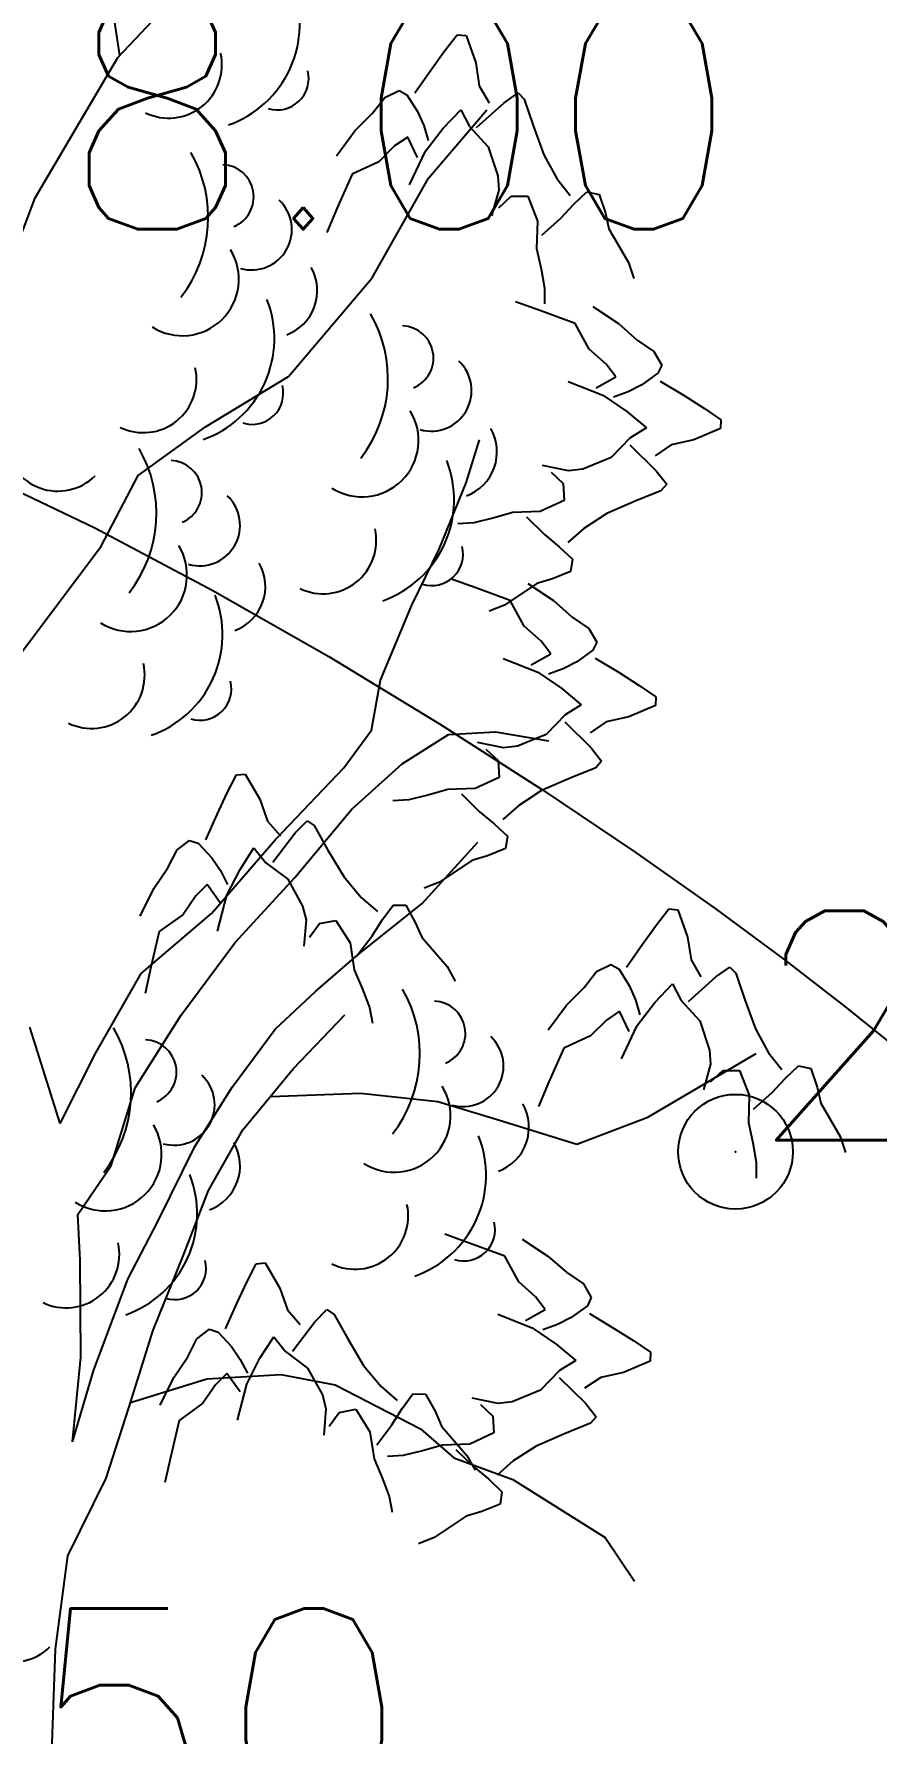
# Model space of a CAD drawing. Header units: millimetres. Extents: x 524954 to 526204, y 9523489 to 9524010.
# Drawn here: x 525965.19 to 525968.86, y 9523764.19 to 9523771.6 of the extents above; entities that cross this region are included whole.
import ezdxf

# ---------------------------------------------------------------- set-up
doc = ezdxf.new("R2010")
doc.units = ezdxf.units.MM
doc.header["$PDMODE"] = 32
doc.header["$PDSIZE"] = 0.5
doc.linetypes.add('ACAD_ISO12W100', pattern=[21, 12, -3, 0, -3, 0, -3])
for name, color, linetype in [('Arbre', 34, 'ACAD_ISO12W100'), ('CN_02_00', 4, 'Continuous'), ('TopoAlt', 3, 'Continuous'), ('TOPOJIS', 7, 'Continuous')]:
    doc.layers.add(name, color=color, linetype=linetype)
doc.styles.add('Simplex 1.0', font='Simplex.shx', dxfattribs={"width": 0.99, "height": 1})

# ---------------------------------------------------------------- blocks, each defined once
blk = doc.blocks.new('TCPOINT M')
at = {"color": 0}
blk.add_point((0, 0), dxfattribs=at)
at = {"layer": 'TopoAlt', "style": 'Simplex 1.0', "width": 0.99}
blk.add_attdef('ALT', (0.15, 0.15), '', height=1, dxfattribs=at)
blk = doc.blocks.new('v088')
at = {"linetype": 'Continuous'}
for p, q in [((0.3448, 10.1217), (0.2693, 10.6145)), ((0.3358, 10.1122), (0.6339, 10.4293)), ((0.1676, 9.8288), (0.3358, 10.1122)), ((1.6901, 9.587), (1.945, 9.8846)), ((-0.0246, 9.5014), (0.1676, 9.8288)), ((1.4442, 9.1527), (1.6901, 9.587)), ((-0.1306, 9.2193), (-0.0246, 9.5014)), ((1.08, 8.7222), (1.4442, 9.1527)), ((0.7177, 8.5032), (1.08, 8.7222)), ((0.4236, 8.2918), (0.7177, 8.5032)), ((1.8546, 8.2596), (1.9129, 8.4473)), ((0.2621, 7.9837), (0.4236, 8.2918)), ((1.7363, 7.971), (1.8546, 8.2596)), ((-0.0934, 7.5087), (0.2621, 7.9837)), ((1.617, 7.726), (1.7363, 7.971)), ((1.4808, 7.3998), (1.617, 7.726)), ((1.4418, 7.1813), (1.4808, 7.3998)), ((1.3209, 7.0171), (1.4418, 7.1813)), ((1.5755, 7.0348), (1.778, 7.1634)), ((1.778, 7.1634), (1.983, 7.1739)), ((1.983, 7.1739), (2.2139, 7.1352)), ((1.3557, 6.8374), (1.5755, 7.0348)), ((1.0227, 6.7061), (1.3209, 7.0171)), ((1.107, 6.54), (1.3557, 6.8374)), ((0.7433, 6.3831), (1.0227, 6.7061)), ((1.6628, 6.4272), (1.906, 6.6935)), ((0.8455, 6.2546), (1.107, 6.54)), ((0.4379, 6.1217), (0.7433, 6.3831)), ((1.3814, 6.2037), (1.6628, 6.4272)), ((0.6096, 5.9388), (0.8455, 6.2546)), ((1.1982, 6.0444), (1.3814, 6.2037)), ((0.2399, 5.7756), (0.4379, 6.1217)), ((1.0213, 5.879), (1.1982, 6.0444)), ((0.4109, 5.6237), (0.6096, 5.9388)), ((1.0995, 5.7065), (1.3247, 5.9413)), ((0.0846, 5.4676), (-0.0486, 5.8877)), ((0.8338, 5.6263), (1.0213, 5.879)), ((0.0846, 5.4676), (0.2399, 5.7756)), ((0.8812, 5.4407), (1.0995, 5.7065)), ((2.6462, 5.4963), (3.1193, 5.7735)), ((0.6713, 5.3679), (0.8338, 5.6263)), ((0.3061, 5.2857), (0.4109, 5.6237)), ((1.0006, 5.5861), (1.394, 5.6007)), ((1.394, 5.6007), (1.7306, 5.5642)), ((1.7306, 5.5642), (1.9997, 5.4827)), ((1.9997, 5.4827), (2.3377, 5.3779)), ((2.3377, 5.3779), (2.6462, 5.4963)), ((0.7312, 5.1764), (0.8812, 5.4407)), ((0.5102, 5.0412), (0.6713, 5.3679)), ((0.1613, 5.0712), (0.3061, 5.2857)), ((0.6191, 4.888), (0.7312, 5.1764)), ((0.1717, 4.8724), (0.1613, 5.0712)), ((0.3786, 4.7897), (0.5102, 5.0412)), ((0.489, 4.5681), (0.6191, 4.888)), ((0.1743, 4.4496), (0.1717, 4.8724)), ((0.2314, 4.3948), (0.3786, 4.7897)), ((0.3841, 4.2301), (0.489, 4.5681)), ((0.1384, 4.0819), (0.1743, 4.4496)), ((0.1384, 4.0819), (0.2314, 4.3948)), ((0.7235, 4.3553), (1.0465, 4.3745)), ((1.0465, 4.3745), (1.2838, 4.3297)), ((0.3911, 4.2526), (0.7235, 4.3553)), ((1.2838, 4.3297), (1.6547, 4.1385)), ((0.2848, 3.9233), (0.3841, 4.2301)), ((1.6547, 4.1385), (1.8004, 4.0109)), ((1.8004, 4.0109), (2.0573, 3.9168)), ((0.1177, 3.584), (0.2848, 3.9233)), ((2.0573, 3.9168), (2.4606, 3.664)), ((2.4606, 3.664), (2.589, 3.4739)), ((0.064, 3.1786), (0.1177, 3.584)), ((0.0445, 2.6247), (0.064, 3.1786))]:
    blk.add_line(p, q, dxfattribs=at)
at = {"color": 3, "linetype": 'Continuous'}
for p, q in [((1.7002, 10.0578), (1.7617, 10.1424)), ((1.7617, 10.1424), (1.8156, 10.2117)), ((1.8156, 10.2117), (1.8541, 10.2078)), ((1.8541, 10.2078), (1.8964, 10.0886)), ((1.8964, 10.0886), (1.9118, 9.9886)), ((1.631, 9.9578), (1.7002, 10.0578)), ((1.4463, 9.8693), (1.5002, 9.9386)), ((1.5002, 9.9386), (1.5617, 9.9693)), ((1.5617, 9.9693), (1.5963, 9.9501)), ((1.5963, 9.9501), (1.6425, 9.877)), ((1.9118, 9.9886), (1.9541, 9.9155)), ((2.0195, 9.9155), (2.081, 9.9578)), ((2.081, 9.9578), (2.1079, 9.9309)), ((2.1079, 9.9309), (2.1464, 9.8155)), ((1.3694, 9.7924), (1.4463, 9.8693)), ((1.6425, 9.877), (1.6694, 9.8155)), ((1.7541, 9.8039), (1.831, 9.8847)), ((1.831, 9.8847), (1.8695, 9.8116)), ((1.9002, 9.8078), (2.0195, 9.9155)), ((1.2886, 9.6847), (1.3694, 9.7924)), ((1.6694, 9.8155), (1.6887, 9.7501)), ((1.6771, 9.7039), (1.7541, 9.8039)), ((1.8695, 9.8116), (1.9502, 9.7232)), ((2.1464, 9.8155), (2.1926, 9.6885)), ((1.5425, 9.727), (1.4733, 9.6578)), ((1.6002, 9.7655), (1.5425, 9.727)), ((1.6425, 9.677), (1.6002, 9.7655)), ((1.6079, 9.5578), (1.6771, 9.7039)), ((1.9502, 9.7232), (1.9925, 9.5962)), ((1.4733, 9.6578), (1.3579, 9.6039)), ((2.1926, 9.6885), (2.2503, 9.5847)), ((1.3579, 9.6039), (1.2925, 9.4577)), ((1.9925, 9.5962), (1.9964, 9.5347)), ((2.2503, 9.5847), (2.308, 9.5116)), ((1.9964, 9.5347), (1.9656, 9.4231)), ((1.9964, 9.4577), (2.0502, 9.5077)), ((2.0502, 9.5077), (2.1233, 9.5077)), ((2.1233, 9.5077), (2.1656, 9.4)), ((2.3233, 9.4731), (2.381, 9.527)), ((2.381, 9.527), (2.4349, 9.5154)), ((2.4349, 9.5154), (2.4618, 9.4347)), ((1.2925, 9.4577), (1.2463, 9.35)), ((2.1849, 9.3385), (2.2657, 9.4116)), ((2.2657, 9.4116), (2.3233, 9.4731)), ((2.4618, 9.4347), (2.4772, 9.3654)), ((2.1656, 9.4), (2.1618, 9.2808)), ((2.4772, 9.3654), (2.5618, 9.2193)), ((2.1618, 9.2808), (2.181, 9.1923)), ((2.181, 9.1923), (2.1964, 9.1077)), ((2.5618, 9.2193), (2.5849, 9.15)), ((2.1964, 9.1077), (2.1964, 9.0385)), ((2.1801, 9.009), (2.0697, 9.0483)), ((2.3301, 8.953), (2.1801, 9.009)), ((2.4064, 9.0272), (2.519, 8.9533)), ((2.3912, 8.8412), (2.3301, 8.953)), ((2.519, 8.9533), (2.6006, 8.8814)), ((2.4646, 8.7765), (2.3912, 8.8412)), ((2.6006, 8.8814), (2.6731, 8.832)), ((2.6731, 8.832), (2.7077, 8.7725)), ((2.5067, 8.7213), (2.4646, 8.7765)), ((2.6907, 8.7368), (2.6207, 8.6861)), ((2.7077, 8.7725), (2.6907, 8.7368)), ((2.2998, 8.7005), (2.4501, 8.6406)), ((2.421, 8.6735), (2.5067, 8.7213)), ((2.6207, 8.6861), (2.5609, 8.6554)), ((2.7005, 8.7027), (2.8047, 8.6399)), ((2.4501, 8.6406), (2.5548, 8.5702)), ((2.5609, 8.6554), (2.4969, 8.632)), ((2.8047, 8.6399), (2.8931, 8.5838)), ((2.5548, 8.5702), (2.6402, 8.4985)), ((2.8931, 8.5838), (2.9656, 8.5345)), ((2.9656, 8.5345), (2.9641, 8.4958)), ((2.5697, 8.4555), (2.4865, 8.3693)), ((2.6402, 8.4985), (2.5697, 8.4555)), ((2.8478, 8.4461), (2.749, 8.4244)), ((2.9641, 8.4958), (2.8478, 8.4461)), ((2.4865, 8.3693), (2.3625, 8.3191)), ((2.5678, 8.4245), (2.6828, 8.3123)), ((2.749, 8.4244), (2.6787, 8.3776)), ((2.3013, 8.3113), (2.188, 8.335)), ((2.2245, 8.3065), (2.2778, 8.2559)), ((2.3625, 8.3191), (2.3013, 8.3113)), ((2.6828, 8.3123), (2.7289, 8.2536)), ((2.2778, 8.2559), (2.2824, 8.183)), ((2.7037, 8.225), (2.591, 8.1793)), ((2.7289, 8.2536), (2.7037, 8.225)), ((2.2824, 8.183), (2.1776, 8.1339)), ((2.591, 8.1793), (2.4672, 8.1253)), ((1.8878, 8.0848), (1.8187, 8.0804)), ((1.9713, 8.1055), (1.8878, 8.0848)), ((2.0584, 8.1303), (1.9713, 8.1055)), ((2.1776, 8.1339), (2.0584, 8.1303)), ((2.1174, 8.1109), (2.1954, 8.0349)), ((2.4672, 8.1253), (2.3672, 8.0611)), ((2.1954, 8.0349), (2.2605, 7.9811)), ((2.3672, 8.0611), (2.2979, 7.9989)), ((2.2605, 7.9811), (2.3179, 7.927)), ((2.3179, 7.927), (2.3098, 7.8725)), ((2.3098, 7.8725), (2.2308, 7.8405)), ((1.8965, 7.8022), (1.7861, 7.8414)), ((2.0465, 7.7461), (1.8965, 7.8022)), ((2.1627, 7.8208), (2.0222, 7.7271)), ((2.1227, 7.8203), (2.2353, 7.7465)), ((2.2308, 7.8405), (2.1627, 7.8208)), ((2.0222, 7.7271), (1.9545, 7.6997)), ((2.1075, 7.6343), (2.0465, 7.7461)), ((2.2353, 7.7465), (2.3169, 7.6746)), ((2.1809, 7.5696), (2.1075, 7.6343)), ((2.3169, 7.6746), (2.3894, 7.6252)), ((2.3894, 7.6252), (2.424, 7.5657)), ((2.223, 7.5144), (2.1809, 7.5696)), ((2.424, 7.5657), (2.407, 7.5299)), ((2.0162, 7.4937), (2.1664, 7.4338)), ((2.1373, 7.4666), (2.223, 7.5144)), ((2.337, 7.4793), (2.2772, 7.4485)), ((2.407, 7.5299), (2.337, 7.4793)), ((2.4169, 7.4959), (2.521, 7.4331)), ((2.1664, 7.4338), (2.2711, 7.3633)), ((2.2772, 7.4485), (2.2132, 7.4252)), ((2.521, 7.4331), (2.6094, 7.377)), ((2.2711, 7.3633), (2.3565, 7.2916)), ((2.6094, 7.377), (2.6819, 7.3276)), ((2.3565, 7.2916), (2.286, 7.2486)), ((2.6805, 7.289), (2.5641, 7.2392)), ((2.6819, 7.3276), (2.6805, 7.289)), ((2.286, 7.2486), (2.2028, 7.1624)), ((2.2841, 7.2177), (2.3991, 7.1055)), ((2.4653, 7.2176), (2.395, 7.1707)), ((2.5641, 7.2392), (2.4653, 7.2176)), ((2.0176, 7.1045), (1.9044, 7.1282)), ((2.0788, 7.1122), (2.0176, 7.1045)), ((2.2028, 7.1624), (2.0788, 7.1122)), ((1.9408, 7.0996), (1.9941, 7.049)), ((1.9941, 7.049), (1.9988, 6.9761)), ((2.3991, 7.1055), (2.4452, 7.0467)), ((2.4452, 7.0467), (2.4201, 7.0181)), ((0.8128, 6.9092), (0.8527, 6.9872)), ((0.8527, 6.9872), (0.8913, 6.9906)), ((0.8913, 6.9906), (0.9551, 6.8814)), ((1.9988, 6.9761), (1.8939, 6.9271)), ((2.3073, 6.9725), (2.1835, 6.9184)), ((2.4201, 7.0181), (2.3073, 6.9725)), ((0.7681, 6.8145), (0.8128, 6.9092)), ((1.6876, 6.8986), (1.6041, 6.8779)), ((1.7747, 6.9234), (1.6876, 6.8986)), ((1.8939, 6.9271), (1.7747, 6.9234)), ((1.8337, 6.904), (1.9118, 6.828)), ((2.1835, 6.9184), (2.0835, 6.8543)), ((0.7187, 6.7034), (0.7681, 6.8145)), ((0.9551, 6.8814), (0.9888, 6.786)), ((1.6041, 6.8779), (1.535, 6.8736)), ((1.9118, 6.828), (1.9768, 6.7743)), ((2.0835, 6.8543), (2.0142, 6.7921)), ((0.9888, 6.786), (1.0441, 6.7221)), ((1.1083, 6.7343), (1.1609, 6.7873)), ((1.1609, 6.7873), (1.1923, 6.7659)), ((1.1923, 6.7659), (1.2517, 6.6597)), ((1.9768, 6.7743), (2.0342, 6.7201)), ((0.5938, 6.6601), (0.6485, 6.7018)), ((0.6485, 6.7018), (0.6861, 6.6893)), ((0.6861, 6.6893), (0.7451, 6.6262)), ((0.8684, 6.5752), (0.9289, 6.6689)), ((0.9289, 6.6689), (0.9803, 6.6043)), ((1.0112, 6.6062), (1.1083, 6.7343)), ((2.0261, 6.6656), (1.9472, 6.6337)), ((2.0342, 6.7201), (2.0261, 6.6656)), ((0.5538, 6.582), (0.5938, 6.6601)), ((0.7451, 6.6262), (0.7831, 6.5707)), ((0.9803, 6.6043), (1.0762, 6.5324)), ((1.2517, 6.6597), (1.3207, 6.5436)), ((1.879, 6.6139), (1.7385, 6.5203)), ((1.9472, 6.6337), (1.879, 6.6139)), ((0.4926, 6.4921), (0.5538, 6.582)), ((0.7831, 6.5707), (0.8142, 6.5101)), ((0.8114, 6.4626), (0.8684, 6.5752)), ((1.0762, 6.5324), (1.1414, 6.4156)), ((1.3207, 6.5436), (1.3968, 6.4523)), ((1.7385, 6.5203), (1.6708, 6.4929)), ((0.4333, 6.3712), (0.4926, 6.4921)), ((0.6749, 6.4601), (0.6198, 6.3792)), ((0.7244, 6.5087), (0.6749, 6.4601)), ((0.7824, 6.4297), (0.7244, 6.5087)), ((0.7707, 6.306), (0.8114, 6.4626)), ((1.3968, 6.4523), (1.4671, 6.3913)), ((0.6198, 6.3792), (0.5164, 6.3047)), ((1.1414, 6.4156), (1.1567, 6.3559)), ((1.4894, 6.3564), (1.536, 6.4201)), ((1.536, 6.4201), (1.5911, 6.4188)), ((1.5911, 6.4188), (1.6326, 6.3444)), ((2.6849, 6.3343), (2.7388, 6.4036)), ((2.7388, 6.4036), (2.7772, 6.3997)), ((2.7772, 6.3997), (2.8196, 6.2805)), ((0.5164, 6.3047), (0.4795, 6.1489)), ((1.1567, 6.3559), (1.1472, 6.2405)), ((1.171, 6.2803), (1.2146, 6.3394)), ((1.2146, 6.3394), (1.2864, 6.3531)), ((1.2864, 6.3531), (1.3481, 6.2552)), ((1.4442, 6.2852), (1.4894, 6.3564)), ((1.6326, 6.3444), (1.6606, 6.2793)), ((2.6234, 6.2497), (2.6849, 6.3343)), ((1.3481, 6.2552), (1.3665, 6.1373)), ((1.3784, 6.1983), (1.4442, 6.2852)), ((1.6606, 6.2793), (1.771, 6.1515)), ((2.5541, 6.1497), (2.6234, 6.2497)), ((2.8196, 6.2805), (2.8349, 6.1805)), ((0.4795, 6.1489), (0.4542, 6.0345)), ((1.771, 6.1515), (1.8066, 6.0878)), ((2.4234, 6.1305), (2.4849, 6.1612)), ((2.4849, 6.1612), (2.5195, 6.142)), ((2.8349, 6.1805), (2.8773, 6.1074)), ((2.9427, 6.1074), (3.0042, 6.1497)), ((3.0042, 6.1497), (3.0311, 6.1228)), ((1.3665, 6.1373), (1.4019, 6.054)), ((2.3695, 6.0612), (2.4234, 6.1305)), ((2.5195, 6.142), (2.5657, 6.0689)), ((2.6772, 5.9958), (2.7542, 6.0766)), ((2.7542, 6.0766), (2.7926, 6.0035)), ((2.8234, 5.9997), (2.9427, 6.1074)), ((3.0311, 6.1228), (3.0696, 6.0074)), ((1.4019, 6.054), (1.4328, 5.9737)), ((2.2926, 5.9843), (2.3695, 6.0612)), ((2.5657, 6.0689), (2.5926, 6.0074)), ((2.5926, 6.0074), (2.6118, 5.942)), ((2.6003, 5.8958), (2.6772, 5.9958)), ((2.7926, 6.0035), (2.8734, 5.9151)), ((3.0696, 6.0074), (3.1158, 5.8804)), ((1.4328, 5.9737), (1.4458, 5.9057)), ((2.2118, 5.8766), (2.2926, 5.9843)), ((2.5234, 5.9574), (2.4657, 5.9189)), ((2.5657, 5.8689), (2.5234, 5.9574)), ((2.3964, 5.8497), (2.281, 5.7958)), ((2.4657, 5.9189), (2.3964, 5.8497)), ((2.5311, 5.7497), (2.6003, 5.8958)), ((2.8734, 5.9151), (2.9157, 5.7881)), ((3.1158, 5.8804), (3.1734, 5.7766)), ((2.281, 5.7958), (2.2156, 5.6496)), ((2.9157, 5.7881), (2.9196, 5.7266)), ((3.1734, 5.7766), (3.2311, 5.7035)), ((2.9196, 5.7266), (2.8888, 5.615)), ((3.2465, 5.665), (3.3042, 5.7189)), ((3.3042, 5.7189), (3.3581, 5.7073)), ((3.3581, 5.7073), (3.385, 5.6266)), ((2.2156, 5.6496), (2.1695, 5.5419)), ((2.9196, 5.6496), (2.9734, 5.6996)), ((2.9734, 5.6996), (3.0465, 5.6996)), ((3.0465, 5.6996), (3.0888, 5.5919)), ((3.1888, 5.6035), (3.2465, 5.665)), ((3.385, 5.6266), (3.4004, 5.5573)), ((3.0888, 5.5919), (3.085, 5.4727)), ((3.1081, 5.5304), (3.1888, 5.6035)), ((3.4004, 5.5573), (3.485, 5.4112)), ((3.085, 5.4727), (3.1042, 5.3842)), ((3.485, 5.4112), (3.5081, 5.3419)), ((3.1042, 5.3842), (3.1196, 5.2996)), ((3.1196, 5.2996), (3.1196, 5.2304)), ((1.8724, 4.9461), (1.762, 4.9854)), ((2.0987, 4.9642), (2.2113, 4.8904)), ((2.0224, 4.89), (1.8724, 4.9461)), ((2.0834, 4.7783), (2.0224, 4.89)), ((2.2113, 4.8904), (2.2929, 4.8185)), ((0.8993, 4.7791), (0.9393, 4.8572)), ((0.9393, 4.8572), (0.9778, 4.8606)), ((0.9778, 4.8606), (1.0416, 4.7513)), ((2.2929, 4.8185), (2.3654, 4.7691)), ((0.8546, 4.6845), (0.8993, 4.7791)), ((1.0416, 4.7513), (1.0754, 4.656)), ((2.1569, 4.7135), (2.0834, 4.7783)), ((2.3654, 4.7691), (2.4, 4.7096)), ((0.8053, 4.5733), (0.8546, 4.6845)), ((2.1989, 4.6584), (2.1569, 4.7135)), ((2.383, 4.6739), (2.3129, 4.6232)), ((2.4, 4.7096), (2.383, 4.6739)), ((1.0754, 4.656), (1.1306, 4.592)), ((1.0978, 4.4762), (1.1948, 4.6042)), ((1.1948, 4.6042), (1.2474, 4.6573)), ((1.2474, 4.6573), (1.2789, 4.6359)), ((1.2789, 4.6359), (1.3382, 4.5297)), ((1.9921, 4.6376), (2.1424, 4.5777)), ((2.1133, 4.6106), (2.1989, 4.6584)), ((2.2532, 4.5924), (2.1892, 4.5691)), ((2.3129, 4.6232), (2.2532, 4.5924)), ((2.3928, 4.6398), (2.497, 4.577)), ((0.6404, 4.452), (0.6804, 4.53)), ((0.6804, 4.53), (0.7351, 4.5718)), ((0.7351, 4.5718), (0.7727, 4.5593)), ((0.7727, 4.5593), (0.8317, 4.4961)), ((0.9549, 4.4451), (1.0154, 4.5388)), ((1.0154, 4.5388), (1.0668, 4.4742)), ((1.3382, 4.5297), (1.4072, 4.4136)), ((2.1424, 4.5777), (2.247, 4.5072)), ((2.497, 4.577), (2.5853, 4.5209)), ((2.5853, 4.5209), (2.6578, 4.4715)), ((0.5791, 4.362), (0.6404, 4.452)), ((0.8317, 4.4961), (0.8696, 4.4407)), ((0.898, 4.3325), (0.9549, 4.4451)), ((1.0668, 4.4742), (1.1627, 4.4024)), ((2.247, 4.5072), (2.3325, 4.4356)), ((2.6578, 4.4715), (2.6564, 4.4329)), ((0.8109, 4.3786), (0.7614, 4.3301)), ((0.869, 4.2996), (0.8109, 4.3786)), ((0.8696, 4.4407), (0.9007, 4.38)), ((1.1627, 4.4024), (1.228, 4.2856)), ((1.4072, 4.4136), (1.4833, 4.3223)), ((2.262, 4.3926), (2.1788, 4.3064)), ((2.3325, 4.4356), (2.262, 4.3926)), ((2.5401, 4.3831), (2.4412, 4.3615)), ((2.6564, 4.4329), (2.5401, 4.3831)), ((0.5199, 4.2411), (0.5791, 4.362)), ((0.7614, 4.3301), (0.7063, 4.2491)), ((0.8572, 4.176), (0.898, 4.3325)), ((1.4833, 4.3223), (1.5536, 4.2613)), ((2.1788, 4.3064), (2.0548, 4.2561)), ((2.2601, 4.3616), (2.3751, 4.2494)), ((2.4412, 4.3615), (2.371, 4.3146)), ((0.7063, 4.2491), (0.603, 4.1747)), ((1.228, 4.2856), (1.2432, 4.2258)), ((1.2432, 4.2258), (1.2338, 4.1105)), ((1.3011, 4.2094), (1.373, 4.223)), ((1.373, 4.223), (1.4346, 4.1251)), ((1.5307, 4.1551), (1.5759, 4.2264)), ((1.5759, 4.2264), (1.6226, 4.29)), ((1.6226, 4.29), (1.6776, 4.2887)), ((1.6776, 4.2887), (1.7191, 4.2144)), ((1.9936, 4.2484), (1.8803, 4.2721)), ((1.9168, 4.2436), (1.9701, 4.193)), ((2.0548, 4.2561), (1.9936, 4.2484)), ((2.3751, 4.2494), (2.4212, 4.1906)), ((0.603, 4.1747), (0.566, 4.0189)), ((1.2576, 4.1502), (1.3011, 4.2094)), ((1.465, 4.0683), (1.5307, 4.1551)), ((1.7191, 4.2144), (1.7472, 4.1493)), ((1.7472, 4.1493), (1.8576, 4.0214)), ((1.9701, 4.193), (1.9747, 4.12)), ((2.396, 4.1621), (2.2833, 4.1164)), ((2.4212, 4.1906), (2.396, 4.1621)), ((1.4346, 4.1251), (1.4531, 4.0073)), ((1.9747, 4.12), (1.8699, 4.071)), ((2.2833, 4.1164), (2.1595, 4.0623)), ((0.566, 4.0189), (0.5407, 3.9045)), ((1.4531, 4.0073), (1.4885, 3.9239)), ((1.5801, 4.0219), (1.511, 4.0175)), ((1.6636, 4.0426), (1.5801, 4.0219)), ((1.7506, 4.0673), (1.6636, 4.0426)), ((1.8699, 4.071), (1.7506, 4.0673)), ((1.8097, 4.0479), (1.8877, 3.9719)), ((1.8576, 4.0214), (1.8932, 3.9577)), ((2.0595, 3.9982), (1.9902, 3.936)), ((2.1595, 4.0623), (2.0595, 3.9982)), ((1.4885, 3.9239), (1.5194, 3.8437)), ((1.8877, 3.9719), (1.9528, 3.9182)), ((1.9528, 3.9182), (2.0102, 3.864)), ((2.0102, 3.864), (2.002, 3.8096)), ((1.5194, 3.8437), (1.5323, 3.7756)), ((1.9231, 3.7776), (1.855, 3.7579)), ((2.002, 3.8096), (1.9231, 3.7776)), ((1.855, 3.7579), (1.7144, 3.6642)), ((1.7144, 3.6642), (1.6468, 3.6368))]:
    blk.add_line(p, q, dxfattribs=at)
for centre, major_axis, start_param, end_param in [((0.6623, 10.2582), (-0.3298, 0.3298), 2.69514, 4.302022), ((0.5573, 10.0804), (0.1641, 0.1641), 3.478918, 5.717341), ((1.0314, 10.0206), (0.0964, 0.0964), 3.62262, 5.745019), ((0.1648, 9.4153), (0.3995, 0.3995), 4.836335, 6.022049), ((0.7881, 9.5054), (-0.099, 0.099), 2.746913, 5.46049), ((0.9181, 9.3628), (0.1246, 0.1246), 3.651933, 6.315792), ((0.617, 9.1466), (-0.1741, 0.1741), 1.793126, 4.475865), ((1.0008, 9.0963), (-0.1445, 0.1445), 2.713295, 4.448408), ((0.5518, 8.8878), (-0.3298, 0.3298), 2.69514, 4.302022), ((0.9486, 8.7133), (-0.3995, 0.3995), 3.265538, 4.451253), ((1.5719, 8.8034), (0.099, 0.099), 4.31771, 7.031286), ((0.4467, 8.71), (-0.1641, 0.1641), 1.908121, 4.146545), ((1.7019, 8.6608), (0.1246, 0.1246), 3.651933, 6.315792), ((0.9208, 8.6502), (0.0964, 0.0964), 3.62262, 5.745019), ((1.4008, 8.4446), (0.1741, 0.1741), 3.363922, 6.046661), ((1.7845, 8.3943), (-0.1445, 0.1445), 2.713295, 4.448408), ((0.0741, 8.4554), (0.1641, 0.1641), 2.463212, 4.701636), ((-0.0612, 8.1267), (-0.3995, 0.3995), 3.265538, 4.451253), ((0.5622, 8.2168), (0.099, 0.099), 4.31771, 7.031286), ((1.3355, 8.1858), (-0.3298, 0.3298), 2.69514, 4.302022), ((0.6922, 8.0742), (-0.1246, 0.1246), 2.081137, 4.744996), ((1.2305, 8.008), (0.1641, 0.1641), 3.478918, 5.717341), ((0.391, 7.858), (0.1741, 0.1741), 3.363922, 6.046661), ((1.7045, 7.9482), (-0.0964, 0.0964), 2.051824, 4.174223), ((0.7748, 7.8077), (-0.1445, 0.1445), 2.713295, 4.448408), ((0.3258, 7.5992), (0.3298, 0.3298), 4.265936, 5.872819), ((0.2207, 7.4214), (0.1641, 0.1641), 3.478918, 5.717341), ((0.6948, 7.3616), (-0.0964, 0.0964), 2.051824, 4.174223), ((1.088, 5.7707), (-0.3995, 0.3995), 3.265538, 4.451253), ((1.7113, 5.8608), (0.099, 0.099), 4.31771, 7.031286), ((-0.1718, 5.6024), (0.3995, 0.3995), 4.836335, 6.022049), ((0.4516, 5.6925), (0.099, 0.099), 4.31771, 7.031286), ((1.8413, 5.7182), (-0.1246, 0.1246), 2.081137, 4.744996), ((0.5816, 5.5499), (0.1246, 0.1246), 3.651933, 6.315792), ((1.5402, 5.502), (0.1741, 0.1741), 3.363922, 6.046661), ((1.924, 5.4517), (-0.1445, 0.1445), 2.713295, 4.448408), ((0.2804, 5.3337), (0.1741, 0.1741), 3.363922, 6.046661), ((1.4749, 5.2432), (0.3298, 0.3298), 4.265936, 5.872819), ((0.6642, 5.2834), (-0.1445, 0.1445), 2.713295, 4.448408), ((0.2152, 5.0749), (-0.3298, 0.3298), 2.69514, 4.302022), ((1.3699, 5.0654), (-0.1641, 0.1641), 1.908121, 4.146545), ((1.844, 5.0056), (-0.0964, 0.0964), 2.051824, 4.174223), ((0.1101, 4.8971), (-0.1641, 0.1641), 1.908121, 4.146545), ((0.5842, 4.8373), (0.0964, 0.0964), 3.62262, 5.745019), ((-0.1231, 3.3539), (0.1641, 0.1641), 2.463212, 4.701636)]:
    blk.add_ellipse(centre, major_axis=major_axis, ratio=1, start_param=start_param, end_param=end_param, dxfattribs=at)

msp = doc.modelspace()

# ---------------------------------------------------------------- linework, layer by layer
at = {"layer": 'CN_02_00', "elevation": 298, "flags": 128}
msp.add_lwpolyline([(525960.9053, 9523770.4275), (525961.1319, 9523770.275), (525961.3168, 9523770.1885), (525961.4944, 9523770.1511), (525961.6936, 9523770.147), (525961.9213, 9523770.1638), (525962.1792, 9523770.1898), (525962.4688, 9523770.2135), (525962.7918, 9523770.2234), (525963.1495, 9523770.2078), (525963.5437, 9523770.1552), (525963.9758, 9523770.054), (525964.4452, 9523769.8964), (525964.9418, 9523769.6896), (525965.4535, 9523769.4446), (525965.968, 9523769.1725), (525966.4731, 9523768.8842), (525966.9565, 9523768.5908), (525967.4059, 9523768.3032), (525967.8091, 9523768.0325), (525968.1578, 9523767.787), (525968.459, 9523767.5643), (525968.7236, 9523767.3595), (525968.9626, 9523767.1676)], dxfattribs=at)

# ---------------------------------------------------------------- block references
at = {"layer": 'Arbre'}
msp.add_blockref('v088', (525965.218, 9523761.382), dxfattribs=at)
at = {"layer": 'TOPOJIS'}
ref = msp.add_blockref('TCPOINT M', (525963.5541, 9523770.6959, 298), dxfattribs=at)
ref.add_attrib('ALT', '298.00', (525963.6041, 9523770.7459, 298), dxfattribs={"layer": 'TopoAlt', "height": 1, "style": 'Simplex 1.0', "width": 0.99})
ref = msp.add_blockref('TCPOINT M', (525968.247, 9523766.7272, 297.85), dxfattribs=at)
ref.add_attrib('ALT', '297.85', (525968.297, 9523766.7772, 297.85), dxfattribs={"layer": 'TopoAlt', "height": 1, "style": 'Simplex 1.0', "width": 0.99})
ref = msp.add_blockref('TCPOINT M', (525962.1151, 9523763.6866, 296.5), dxfattribs=at)
ref.add_attrib('ALT', '296.50', (525962.1651, 9523763.7366, 296.5), dxfattribs={"layer": 'TopoAlt', "height": 1, "style": 'Simplex 1.0', "width": 0.99})

doc.saveas('drawing.dxf')
